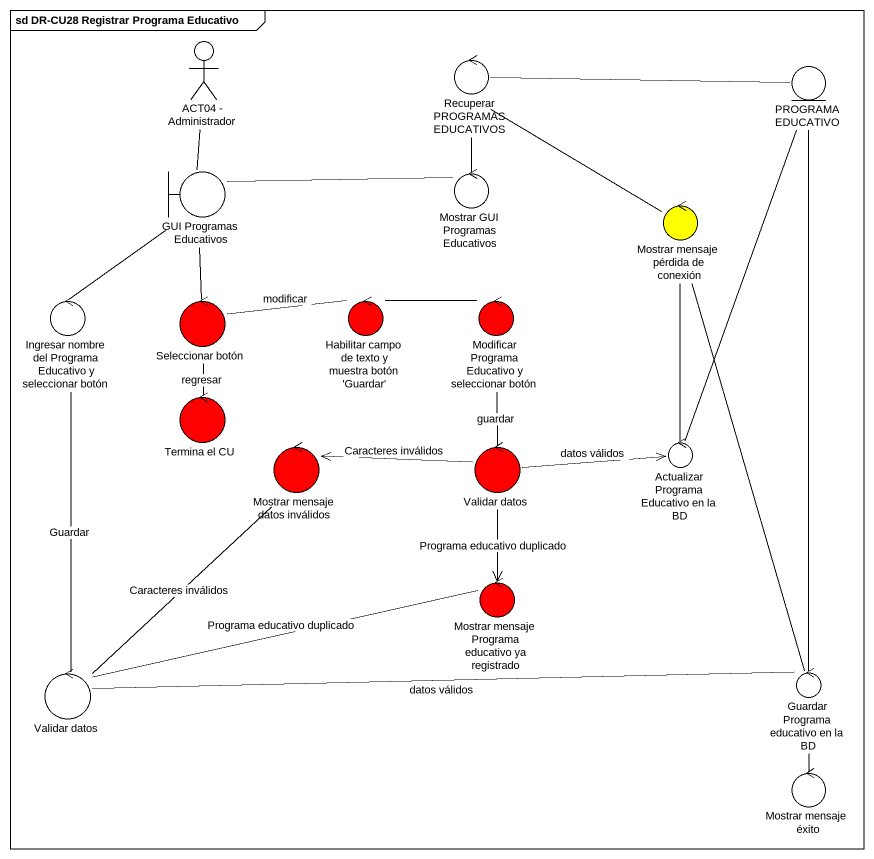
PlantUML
@startuml
mainframe sd DR-CU28 Registrar Programa Educativo
actor "ACT04 - Administrador" as ACT04_Administrador
control "Recuperar PROGRAMAS EDUCATIVOS" as Recuperar_PROGRAMAS
entity "PROGRAMA EDUCATIVO" as PROGRAMA_EDUCATIVO
boundary "GUI Programas Educativos" as GUI_Programas_Educativos
control "Mostrar GUI Programas Educativos" as Mostrar_GUI_Programas
control "Mostrar mensaje pérdida de conexión" as Mostrar_mensaje_pérdida_de #FFFF00
control "Ingresar nombre del Programa Educativo y seleccionar botón" as Ingresar_nombre_del
control "Seleccionar botón" as Seleccionar_botón #FF0000
control "Habilitar campo de texto y muestra botón 'Guardar'" as Habilitar_campo_de_texto_y #FF0000
control "Modificar Programa Educativo y seleccionar botón" as Modificar_Programa #FF0000
control "Termina el CU" as Termina_el_CU #FF0000
control "Mostrar mensaje datos inválidos" as Mostrar_mensaje_datos #FF0000
control "Validar datos" as Validar_datos #FF0000
control "Actualizar Programa Educativo en la BD" as Actualizar_Programa
control "Mostrar mensaje Programa educativo ya registrado" as Mostrar_mensaje_Programa #FF0000
control "Validar datos" as Validar_datos_2
control "Guardar Programa educativo en la BD" as Guardar_Programa_educativo
control "Mostrar mensaje éxito" as Mostrar_mensaje_éxito
ACT04_Administrador -- GUI_Programas_Educativos
Recuperar_PROGRAMAS -right- PROGRAMA_EDUCATIVO
Recuperar_PROGRAMAS -- Mostrar_GUI_Programas
Recuperar_PROGRAMAS -- Mostrar_mensaje_pérdida_de
GUI_Programas_Educativos -right- Mostrar_GUI_Programas
GUI_Programas_Educativos -- Ingresar_nombre_del
GUI_Programas_Educativos -- Seleccionar_botón
Ingresar_nombre_del -- Validar_datos_2 : Guardar
Seleccionar_botón -right- Habilitar_campo_de_texto_y : modificar
Seleccionar_botón -- Termina_el_CU : regresar
Habilitar_campo_de_texto_y -right- Modificar_Programa
Modificar_Programa -- Validar_datos : guardar
Validar_datos -left-> Mostrar_mensaje_datos : Caracteres inválidos
Validar_datos -right-> Actualizar_Programa : datos válidos
Validar_datos --> Mostrar_mensaje_Programa : Programa educativo duplicado
Actualizar_Programa -up- PROGRAMA_EDUCATIVO
Actualizar_Programa -up- Mostrar_mensaje_pérdida_de
Validar_datos_2 -up- Mostrar_mensaje_datos : Caracteres inválidos
Validar_datos_2 -right- Mostrar_mensaje_Programa : Programa educativo duplicado
Validar_datos_2 -right- Guardar_Programa_educativo : datos válidos
Guardar_Programa_educativo -up- PROGRAMA_EDUCATIVO
Guardar_Programa_educativo -up- Mostrar_mensaje_pérdida_de
Guardar_Programa_educativo -- Mostrar_mensaje_éxito
@enduml
